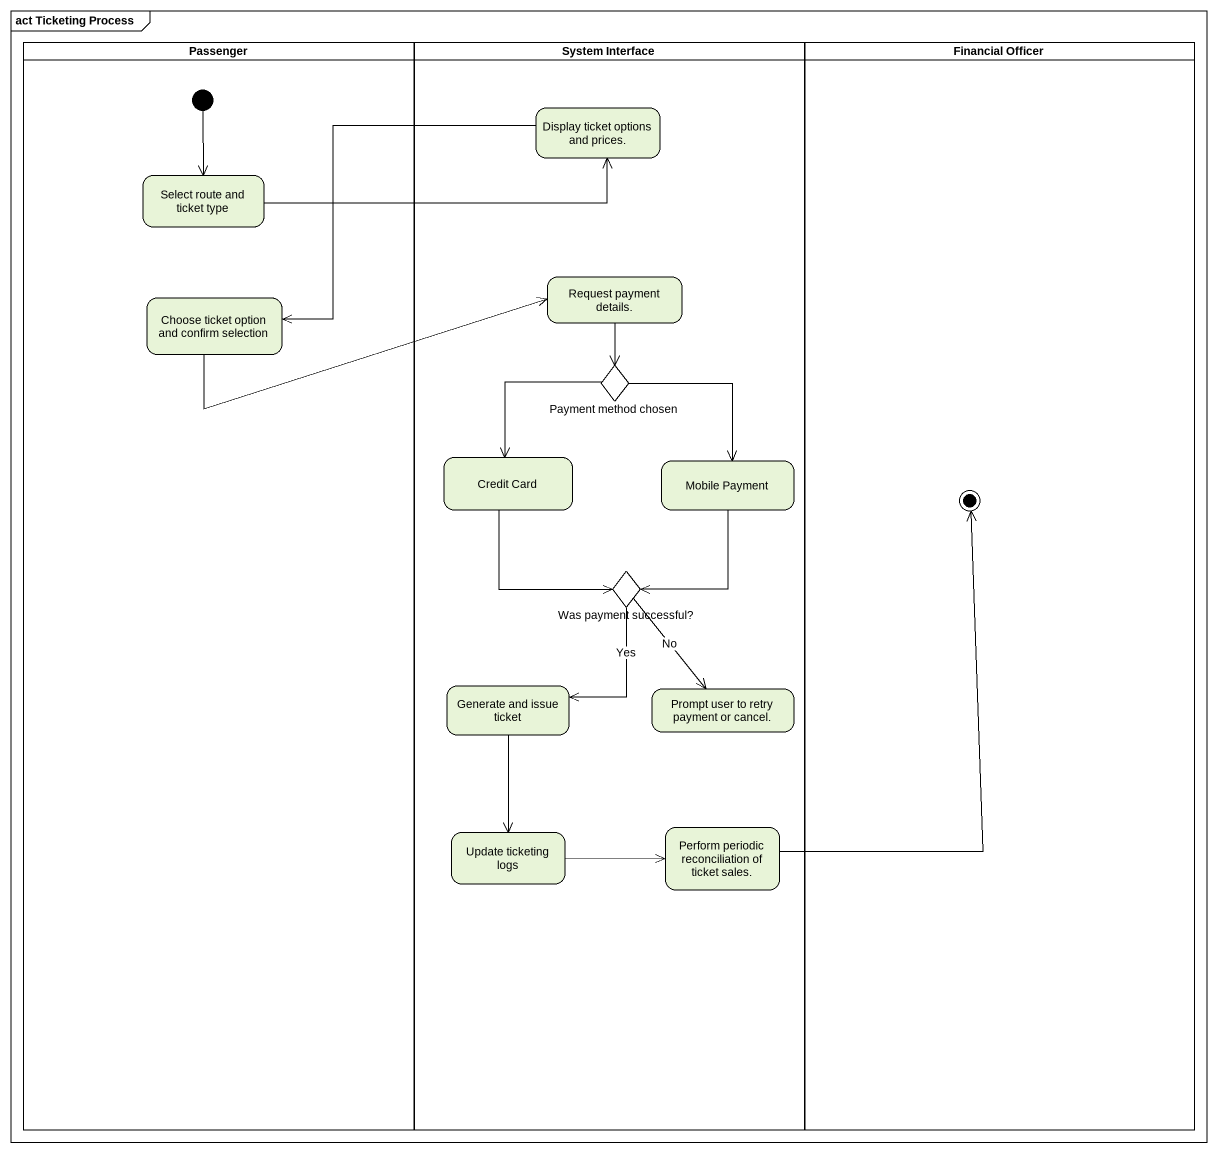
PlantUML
@startuml
mainframe act Ticketing Process
hide empty description
state Passenger <<partition>> {
  state "Select route and ticket type" as Select_route_and_ticket_type
  state "Choose ticket option and confirm selection" as Choose_ticket_option_and
  [*] --> Select_route_and_ticket_type
}
state "System Interface" as System_Interface <<partition>> {
  state "Display ticket options and prices." as Display_ticket_options_and
  state "Request payment details." as Request_payment_details
  state "Payment method chosen" as Payment_method_chosen <<choice>>
  state "Credit Card" as Credit_Card
  state "Mobile Payment" as Mobile_Payment
  state "Was payment successful?" as Was_payment_successful <<choice>>
  state "Generate and issue ticket" as Generate_and_issue_ticket
  state "Prompt user to retry payment or cancel." as Prompt_user_to_retry
  state "Update ticketing logs" as Update_ticketing_logs
  state "Perform periodic reconciliation of ticket sales." as Perform_periodic
}
state "Financial Officer" as Financial_Officer <<partition>> {
  state final1 <<end>>
}
Display_ticket_options_and -left-> Choose_ticket_option_and
Select_route_and_ticket_type -right-> Display_ticket_options_and
Choose_ticket_option_and -right-> Request_payment_details
Request_payment_details --> Payment_method_chosen
Payment_method_chosen --> Credit_Card
Payment_method_chosen --> Mobile_Payment
Credit_Card --> Was_payment_successful
Mobile_Payment --> Was_payment_successful
Was_payment_successful --> Generate_and_issue_ticket : Yes
Was_payment_successful --> Prompt_user_to_retry : No
Generate_and_issue_ticket --> Update_ticketing_logs
Update_ticketing_logs -right-> Perform_periodic
Perform_periodic -up-> final1
@enduml
